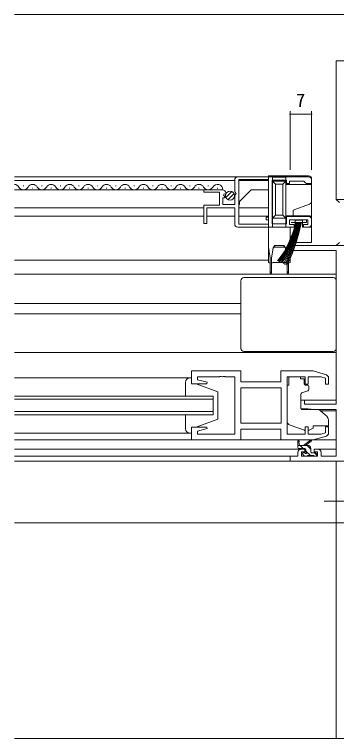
# Model space of a CAD drawing. Units: millimetres, scale not verified. Extents: x -594 to 539, y -420 to 386.
# Drawn here: x 233 to 337.6, y -255.5 to -20.5 of the extents above; entities that cross this region are included whole.
import ezdxf
from ezdxf.enums import TextEntityAlignment as Align

# ---------------------------------------------------------------- set-up
doc = ezdxf.new("R2010")
doc.units = ezdxf.units.MM
doc.header["$LTSCALE"] = 2
doc.linetypes.add('CHAIN2', pattern=[12, 9, -1, 1, -1])
for name, color, linetype, lineweight in [('0-3_YKK_11', 7, 'Continuous', 9), ('0-4_YKK_12', 2, 'Continuous', 9), ('0-5_YSS_K', 3, 'Continuous', 9), ('0-6_YKK_13', 4, 'Continuous', 9), ('0-7_YKK_D', 6, 'Continuous', 9)]:
    doc.layers.add(name, color=color, linetype=linetype, lineweight=lineweight)
doc.styles.add('ＭＳ ゴシック', font='')
doc.styles.get('ＭＳ ゴシック').set_extended_font_data('MS Gothic')

msp = doc.modelspace()

# ---------------------------------------------------------------- linework, layer by layer
at = {"layer": '0-3_YKK_11'}
for p, q in [((304.488, -78.032), (304.488, -74.201)), ((305.488, -73.201), (328.488, -73.201)), ((305.788, -88.601), (305.788, -74.101)), ((305.788, -74.101), (315.488, -74.101)), ((305.788, -88.601), (305.788, -74.101)), ((315.488, -74.101), (315.488, -86.301)), ((316.688, -74.301), (316.688, -88.401)), ((321.288, -74.301), (316.688, -74.301)), ((321.288, -75.401), (321.288, -74.301)), ((322.288, -74.601), (322.288, -75.401)), ((326.988, -74.601), (322.288, -74.601)), ((327.488, -75.101), (326.988, -74.601)), ((327.788, -75.401), (327.488, -75.101)), ((329.488, -74.201), (329.488, -75.401)), ((294.488, -77.401), (300.393, -77.401)), ((294.488, -78.201), (294.488, -77.401)), ((322.288, -75.401), (321.288, -75.401)), ((329.488, -75.401), (327.788, -75.401)), ((299.588, -78.201), (294.488, -78.201)), ((299.588, -82.401), (299.588, -78.201)), ((301.117, -78.708), (300.847, -79.177)), ((300.847, -79.177), (301.412, -79.742)), ((301.436, -78.794), (301.117, -78.708)), ((301.412, -79.742), (301.305, -80.001)), ((301.687, -78.582), (301.436, -78.794)), ((304.941, -78.572), (304.488, -78.032)), ((304.488, -79.201), (304.788, -78.901)), ((304.488, -82.201), (304.488, -79.201)), ((304.788, -78.901), (304.941, -78.572)), ((300.688, -80.001), (300.688, -82.201)), ((301.305, -80.001), (300.688, -80.001)), ((300.688, -82.201), (304.488, -82.201)), ((294.488, -82.401), (299.588, -82.401)), ((294.488, -88.301), (294.488, -82.401)), ((295.488, -83.301), (295.488, -88.301)), ((304.488, -83.301), (295.488, -83.301)), ((304.488, -88.501), (304.488, -83.301)), ((314.688, -86.301), (314.688, -87.201)), ((315.488, -86.301), (314.688, -86.301)), ((321.288, -86.101), (328.488, -86.101)), ((321.288, -88.401), (321.288, -86.101)), ((295.488, -88.301), (294.488, -88.301)), ((315.488, -88.601), (305.788, -88.601)), ((314.688, -87.201), (315.488, -87.201)), ((315.488, -87.201), (315.488, -88.601)), ((316.688, -88.401), (321.288, -88.401)), ((322.288, -87.201), (322.288, -88.701)), ((328.288, -87.201), (322.288, -87.201)), ((322.288, -88.701), (323.788, -88.701)), ((323.788, -88.701), (323.788, -89.501)), ((326.788, -88.701), (328.288, -88.701)), ((326.788, -89.501), (326.788, -88.701)), ((328.288, -88.701), (328.288, -87.201)), ((329.488, -87.101), (329.488, -88.501)), ((323.788, -89.501), (305.488, -89.501)), ((328.488, -89.501), (326.788, -89.501)), ((322.49, -95.501), (322.49, -97.131)), ((347.49, -95.501), (322.49, -95.501)), ((322.49, -97.131), (337.49, -97.131)), ((337.49, -97.131), (337.49, -147.001)), ((290.49, -136.201), (290.49, -140.401)), ((306.49, -136.201), (290.49, -136.201)), ((306.49, -139.701), (306.49, -136.201)), ((319.49, -136.201), (319.49, -139.701)), ((329.99, -136.201), (319.49, -136.201)), ((334.278, -137.487), (329.99, -136.201)), ((292.42, -138.131), (299.532, -138.131)), ((292.42, -139.048), (292.42, -138.131)), ((299.532, -138.131), (299.715, -138.011)), ((299.715, -138.011), (300.265, -138.011)), ((300.265, -138.011), (300.448, -138.131)), ((300.448, -138.131), (300.532, -138.131)), ((300.532, -138.131), (300.715, -138.011)), ((300.715, -138.011), (301.265, -138.011)), ((301.265, -138.011), (301.449, -138.131)), ((301.449, -138.131), (304.49, -138.131)), ((304.49, -138.131), (304.49, -156.671)), ((321.49, -138.131), (327.39, -138.131)), ((321.49, -156.671), (321.49, -138.131)), ((327.39, -138.131), (327.39, -140.501)), ((328.39, -138.131), (332.595, -138.131)), ((328.39, -140.501), (328.39, -138.131)), ((332.595, -138.131), (333.99, -138.549)), ((333.99, -138.549), (333.99, -140.501)), ((334.99, -140.501), (334.99, -138.445)), ((290.49, -140.401), (295.451, -140.401)), ((295.519, -139.878), (292.42, -139.048)), ((295.451, -140.401), (295.519, -139.878)), ((319.49, -139.701), (306.49, -139.701)), ((327.39, -140.501), (328.39, -140.501)), ((333.99, -140.501), (334.99, -140.501)), ((306.49, -141.631), (306.49, -153.171)), ((319.56, -141.631), (306.49, -141.631)), ((319.56, -153.171), (319.56, -141.631)), ((325.99, -145.701), (325.99, -148.307)), ((327.19, -145.701), (325.99, -145.701)), ((327.19, -147.001), (327.19, -145.701)), ((337.49, -147.001), (327.19, -147.001)), ((325.99, -148.307), (330.49, -148.701)), ((330.49, -148.701), (337.49, -148.701)), ((337.49, -148.701), (337.49, -163.871)), ((290.49, -154.401), (290.49, -158.601)), ((295.451, -154.401), (290.49, -154.401)), ((292.42, -155.753), (295.519, -154.923)), ((295.519, -154.923), (295.451, -154.401)), ((306.49, -153.171), (319.56, -153.171)), ((306.49, -153.171), (319.56, -153.171)), ((327.39, -154.301), (327.39, -156.671)), ((328.39, -154.301), (327.39, -154.301)), ((328.39, -156.671), (328.39, -154.301)), ((333.99, -154.301), (333.99, -156.252)), ((334.99, -154.301), (333.99, -154.301)), ((334.99, -156.357), (334.99, -154.301)), ((292.42, -156.671), (292.42, -155.753)), ((304.49, -156.671), (292.42, -156.671)), ((306.49, -155.101), (319.49, -155.101)), ((306.49, -158.601), (306.49, -155.101)), ((319.49, -155.101), (319.49, -158.601)), ((327.39, -156.671), (321.49, -156.671)), ((332.595, -156.671), (328.39, -156.671)), ((329.99, -158.601), (334.278, -157.314)), ((333.99, -156.252), (332.595, -156.671)), ((290.49, -158.601), (306.49, -158.601)), ((319.49, -158.601), (329.99, -158.601)), ((327.29, -161.601), (325.99, -161.601)), ((327.29, -162.401), (327.29, -161.601)), ((330.29, -161.601), (330.29, -162.401)), ((331.59, -161.601), (330.29, -161.601)), ((322.49, -163.871), (322.49, -165.501)), ((324.99, -163.871), (322.49, -163.871)), ((324.99, -162.601), (324.99, -163.871)), ((326.19, -162.401), (327.29, -162.401)), ((326.19, -163.871), (326.19, -162.401)), ((331.39, -163.871), (326.19, -163.871)), ((330.29, -162.401), (331.39, -162.401)), ((331.39, -162.401), (331.39, -163.871)), ((332.59, -163.871), (332.59, -162.601)), ((337.49, -163.871), (332.59, -163.871)), ((322.49, -165.501), (347.49, -165.501)), ((337.49, -165.501), (347.49, -165.501)), ((337.49, -185.501), (337.49, -165.501)), ((340.49, -185.501), (337.49, -185.501))]:
    msp.add_line(p, q, dxfattribs=at)
for centre, radius, start, end in [((305.488, -74.201), 1, 90, 179.99998), ((328.488, -74.201), 1, 0, 89.99998), ((300.393, -78.701), 1.3, 5.2159, 90.00002), ((328.488, -87.101), 1, 0, 89.99998), ((305.488, -88.501), 1, 180, 269.99998), ((328.488, -88.501), 1, 270, 359.99998), ((333.99, -138.445), 1, 359.99995, 73.30074), ((333.99, -156.357), 1, 286.69925, 0.00003), ((325.99, -162.601), 1, 90, 179.99998), ((331.59, -162.601), 1, 0, 89.99998)]:
    msp.add_arc(centre, radius, start, end, dxfattribs=at)
at = {"layer": '0-4_YKK_12'}
for p, q in [((232.99, -20.502), (354.49, -20.502)), ((315.491, -73.201), (232.99, -73.201)), ((304.488, -74.401), (232.99, -74.401)), ((305.788, -74.401), (315.491, -74.401)), ((315.491, -74.392), (315.49, -86.028)), ((294.888, -77.401), (232.99, -77.401)), ((235.993, -76.141), (235.793, -76.141)), ((238.993, -76.901), (238.793, -76.901)), ((241.993, -76.141), (241.793, -76.141)), ((244.993, -76.901), (244.793, -76.901)), ((247.993, -76.141), (247.793, -76.141)), ((250.993, -76.901), (250.793, -76.901)), ((253.993, -76.141), (253.793, -76.141)), ((256.993, -76.901), (256.793, -76.901)), ((259.993, -76.141), (259.793, -76.141)), ((262.993, -76.901), (262.793, -76.901)), ((265.993, -76.141), (265.793, -76.141)), ((268.993, -76.901), (268.793, -76.901)), ((271.993, -76.141), (271.793, -76.141)), ((274.993, -76.901), (274.793, -76.901)), ((277.993, -76.141), (277.793, -76.141)), ((280.993, -76.901), (280.793, -76.901)), ((283.993, -76.141), (283.793, -76.141)), ((286.993, -76.901), (286.793, -76.901)), ((289.993, -76.141), (289.793, -76.141)), ((292.993, -76.901), (292.793, -76.901)), ((295.993, -76.141), (295.793, -76.141)), ((298.993, -76.901), (298.793, -76.901)), ((306.088, -81.201), (309.888, -77.401)), ((309.888, -77.401), (315.49, -77.401)), ((306.088, -82.201), (305.788, -82.201)), ((306.088, -82.201), (306.088, -81.201)), ((294.488, -83.301), (232.99, -83.301)), ((305.788, -83.301), (315.489, -83.301)), ((315.488, -83.401), (315.488, -100.201)), ((294.488, -86.001), (232.99, -86.001)), ((295.488, -86.001), (304.488, -86.001)), ((305.788, -86.001), (315.489, -86.001)), ((232.99, -100.201), (315.488, -100.201)), ((232.99, -104.801), (337.49, -104.801)), ((232.99, -114.301), (306.49, -114.301)), ((232.99, -117.701), (306.49, -117.701)), ((232.99, -130.201), (337.49, -130.201)), ((297.49, -144.401), (232.99, -144.401)), ((232.99, -145.401), (297.49, -145.401)), ((297.49, -150.401), (297.49, -144.401)), ((325.99, -145.701), (337.49, -145.701)), ((297.49, -149.401), (232.99, -149.401)), ((332.367, -149.101), (337.49, -149.101)), ((232.99, -150.401), (297.49, -150.401)), ((232.99, -158.601), (290.99, -158.601)), ((232.99, -161.601), (325.99, -161.601)), ((331.59, -161.601), (337.49, -161.601)), ((322.79, -163.871), (232.99, -163.871)), ((232.99, -165.501), (322.79, -165.501)), ((232.99, -185.5), (337.785, -185.5))]:
    msp.add_line(p, q, dxfattribs=at)
for centre, start, end in [((232.893, -77.359), 29.20253, 86.74399), ((235.893, -75.682), 209.20253, 330.79745), ((238.893, -77.359), 29.20253, 150.79745), ((241.893, -75.682), 209.20253, 330.79745), ((244.893, -77.359), 29.20253, 150.79745), ((247.893, -75.682), 209.20253, 330.79745), ((250.893, -77.359), 29.20253, 150.79745), ((253.893, -75.682), 209.20253, 330.79745), ((256.893, -77.359), 29.20253, 150.79745), ((259.893, -75.682), 209.20253, 330.79745), ((262.893, -77.359), 29.20253, 150.79745), ((265.893, -75.682), 209.20253, 330.79745), ((268.893, -77.359), 29.20253, 150.79745), ((271.893, -75.682), 209.20253, 330.79745), ((274.893, -77.359), 29.20253, 150.79745), ((277.893, -75.682), 209.20253, 330.79745), ((280.893, -77.359), 29.20253, 150.79745), ((283.893, -75.682), 209.20253, 330.79745), ((286.893, -77.359), 29.20253, 150.79745), ((289.893, -75.682), 209.20253, 330.79745), ((292.893, -77.359), 29.20253, 150.79745), ((295.893, -75.682), 209.20253, 330.79745), ((298.893, -77.359), 358.00266, 150.79745)]:
    msp.add_arc(centre, 1.718, start, end, dxfattribs=at)
at = {"layer": '0-5_YSS_K'}
for p, q in [((338.49, -81.503), (337.49, -80.502)), ((344.49, -80.502), (337.49, -80.502)), ((338.49, -94.5), (337.49, -95.5)), ((337.49, -185.501), (340.49, -185.5)), ((337.49, -185.501), (337.49, -255.5)), ((337.49, -255.5), (232.99, -255.5)), ((337.49, -255.5), (362.49, -255.5))]:
    msp.add_line(p, q, dxfattribs=at)
msp.add_lwpolyline([(337.49, -80.502), (337.49, -35.502), (382.49, -35.502)], dxfattribs=at)
at = {"layer": '0-6_YKK_13'}
for p, q in [((315.49, -89.501), (315.49, -72.901)), ((315.49, -72.901), (328.49, -72.901)), ((316.79, -73.301), (316.79, -74.601)), ((316.79, -73.301), (321.09, -73.301)), ((321.09, -74.601), (316.79, -74.601)), ((316.79, -74.601), (316.79, -86.601)), ((316.79, -74.601), (317.79, -75.601)), ((321.09, -74.601), (321.09, -73.301)), ((329.49, -73.901), (329.49, -75.701)), ((317.79, -85.601), (317.79, -75.601)), ((321.09, -75.701), (329.49, -75.701)), ((329.49, -75.701), (329.49, -81.1)), ((301.664, -79.86), (303.562, -77.963)), ((302.345, -80.593), (304.295, -78.644)), ((317.79, -85.601), (316.79, -86.601)), ((316.79, -89.501), (316.79, -86.601)), ((316.79, -86.601), (321.09, -86.601)), ((320.09, -85.601), (317.79, -85.601)), ((320.09, -85.601), (321.09, -86.601)), ((323.49, -85.801), (321.09, -85.801)), ((321.09, -86.601), (321.09, -89.501)), ((328.49, -85.801), (323.49, -85.801)), ((322.788, -87.201), (327.788, -87.201)), ((327.788, -88.051), (322.788, -88.051)), ((324.428, -88.051), (323.343, -91.322)), ((324.628, -88.051), (323.558, -91.354)), ((324.828, -88.051), (323.78, -91.38)), ((325.028, -88.051), (324.002, -91.393)), ((325.228, -88.051), (324.218, -91.393)), ((325.428, -88.051), (324.447, -91.41)), ((325.628, -88.051), (324.7, -91.427)), ((325.828, -88.051), (324.908, -91.433)), ((326.028, -88.051), (325.156, -91.456)), ((326.228, -88.051), (325.367, -91.468)), ((327.788, -87.201), (327.788, -88.051)), ((315.49, -96.001), (315.49, -89.501)), ((323.343, -91.322), (322.1, -94.505)), ((323.558, -91.354), (322.319, -94.564)), ((322.49, -89.501), (324.09, -89.501)), ((323.78, -91.38), (322.56, -94.613)), ((324.002, -91.393), (322.796, -94.64)), ((324.218, -91.393), (323.041, -94.652)), ((324.447, -91.41), (323.31, -94.698)), ((324.7, -91.427), (323.614, -94.736)), ((324.908, -91.433), (323.855, -94.762)), ((325.156, -91.456), (324.141, -94.81)), ((325.367, -91.468), (324.385, -94.842)), ((326.49, -89.501), (329.49, -89.501)), ((329.49, -89.501), (329.49, -94.501)), ((315.49, -101.001), (315.49, -96.001)), ((315.49, -96.001), (315.99, -99.501)), ((316.49, -99.501), (316.948, -96.296)), ((317.424, -96.001), (317.567, -95.501)), ((317.424, -96.001), (320.557, -96.001)), ((320.414, -95.501), (317.567, -95.501)), ((320.414, -95.501), (320.557, -96.001)), ((321.369, -96.035), (320.539, -97.51)), ((321.584, -96.104), (320.744, -97.586)), ((321.832, -96.163), (320.997, -97.654)), ((321.032, -96.296), (321.49, -99.501)), ((322.071, -96.198), (321.233, -97.695)), ((322.1, -94.505), (321.369, -96.035)), ((322.338, -96.224), (321.531, -97.746)), ((322.319, -94.564), (321.584, -96.104)), ((322.56, -94.613), (321.832, -96.163)), ((323.31, -94.698), (321.863, -97.843)), ((321.99, -99.501), (322.49, -96.001)), ((322.796, -94.64), (322.071, -96.198)), ((323.614, -94.736), (322.21, -97.918)), ((323.041, -94.652), (322.338, -96.224)), ((329.49, -94.501), (322.49, -94.501)), ((322.49, -96.001), (322.49, -101.001)), ((323.855, -94.762), (322.533, -98)), ((324.141, -94.81), (322.841, -98.103)), ((324.385, -94.842), (323.158, -98.155)), ((320.539, -97.51), (319.581, -98.933)), ((320.744, -97.586), (319.77, -99.017)), ((320.997, -97.654), (320.026, -99.089)), ((321.233, -97.695), (320.253, -99.162)), ((321.531, -97.746), (320.586, -99.271)), ((321.863, -97.843), (320.953, -99.411)), ((322.21, -97.918), (321.33, -99.553)), ((322.533, -98), (321.705, -99.689)), ((322.841, -98.103), (322.033, -99.852)), ((323.158, -98.155), (322.387, -99.93)), ((315.99, -99.501), (315.99, -104.001)), ((316.49, -104.001), (316.49, -99.501)), ((320.99, -101.001), (316.99, -101.001)), ((319.581, -98.933), (318.39, -100.435)), ((319.77, -99.017), (318.587, -100.529)), ((320.026, -99.089), (318.813, -100.648)), ((320.253, -99.162), (319.071, -100.778)), ((320.586, -99.271), (319.448, -100.968)), ((320.953, -99.411), (319.833, -101.162)), ((321.33, -99.553), (320.292, -101.393)), ((321.705, -99.689), (320.707, -101.603)), ((322.033, -99.852), (321.092, -101.796)), ((322.387, -99.93), (321.453, -101.978)), ((321.49, -99.501), (321.49, -104.001)), ((321.99, -104.001), (321.99, -99.501)), ((316.49, -104.001), (315.99, -104.001)), ((315.99, -104.001), (315.99, -104.501)), ((315.99, -104.501), (316.49, -104.501)), ((316.49, -104.501), (316.49, -104.001)), ((321.99, -104.001), (321.49, -104.001)), ((321.49, -104.001), (321.49, -104.501)), ((321.49, -104.501), (321.99, -104.501)), ((321.99, -104.501), (321.99, -104.001)), ((306.49, -106.901), (306.49, -128.901)), ((336.49, -105.901), (307.49, -105.901)), ((337.49, -128.901), (337.49, -106.901)), ((307.49, -129.901), (336.49, -129.901)), ((232.99, -138.401), (290.49, -138.401)), ((289.99, -138.401), (290.49, -138.401)), ((290.49, -138.401), (290.49, -140.401)), ((322.09, -138.131), (322.09, -138.801)), ((325.89, -138.131), (322.09, -138.131)), ((325.89, -138.131), (325.89, -138.801)), ((288.49, -144.401), (288.49, -139.901)), ((290.49, -140.401), (291.99, -140.401)), ((291.99, -140.401), (298.99, -143.001)), ((321.49, -152.356), (321.49, -140.801)), ((322.09, -140.801), (321.49, -140.801)), ((322.09, -139.801), (322.09, -138.801)), ((322.09, -140.801), (322.09, -139.801)), ((325.89, -138.801), (327.06, -138.801)), ((327.06, -139.801), (327.06, -138.801)), ((327.06, -139.801), (327.06, -140.501)), ((327.36, -140.801), (328.29, -140.801)), ((298.99, -143.001), (298.99, -151.801)), ((328.261, -142.62), (326.261, -143.348)), ((328.59, -141.101), (328.59, -142.15)), ((325.99, -143.797), (325.99, -148.403)), ((326.207, -148.702), (331.593, -148.749)), ((332.227, -148.983), (333.919, -150.403)), ((288.49, -154.901), (288.49, -150.401)), ((291.99, -154.401), (298.99, -151.801)), ((334.99, -152.701), (334.99, -154.001)), ((290.49, -154.401), (290.49, -156.401)), ((291.99, -154.401), (290.49, -154.401)), ((327.118, -155.441), (322.481, -153.767)), ((328.684, -155.407), (329.99, -154.798)), ((329.99, -154.001), (329.99, -154.301)), ((334.99, -154.001), (329.99, -154.001)), ((329.99, -154.301), (329.99, -154.798)), ((232.99, -156.401), (290.49, -156.401)), ((290.49, -156.401), (289.99, -156.401)), ((305.99, -158.601), (319.99, -158.601)), ((305.99, -158.601), (319.99, -158.601)), ((324.99, -161.071), (324.99, -159.071)), ((325.29, -159.244), (325.489, -160.371)), ((326.89, -160.371), (329.108, -158.688)), ((327.49, -160.371), (329.31, -158.97)), ((329.917, -158.601), (337.49, -158.601)), ((329.917, -158.601), (337.49, -158.601)), ((328.19, -160.371), (324.99, -160.371)), ((327.29, -161.371), (325.29, -161.371)), ((326.765, -161.371), (325.765, -160.371)), ((327.59, -162.31), (327.59, -161.671)), ((329.19, -161.551), (328.01, -160.371)), ((329.19, -162.471), (329.19, -161.371)), ((327.078, -163.783), (326.578, -163.283)), ((326.79, -162.771), (327.129, -162.771)), ((327.89, -163.871), (327.29, -163.871)), ((329.065, -163.671), (327.59, -162.196)), ((330.19, -163.671), (328.09, -163.671)), ((329.49, -162.771), (330.89, -162.771)), ((330.89, -163.871), (330.39, -163.871)), ((331.19, -163.551), (330.41, -162.771)), ((331.19, -163.071), (331.19, -163.571))]:
    msp.add_line(p, q, dxfattribs=at)
at = {"layer": '0-6_YKK_13', "linetype": 'CHAIN2'}
msp.add_line((345.928, -178.5), (333.557, -178.5), dxfattribs=at)
at = {"layer": '0-6_YKK_13'}
for points in [[(321.09, -86.601), (321.09, -74.601), (320.09, -75.601)], [(317.79, -75.601), (320.09, -75.601), (320.09, -85.601)], [(328.832, -82.04), (323.49, -83.984), (323.49, -85.801)], [(329.49, -81.1), (329.49, -86.801), (329.49, -89.501)], [(324.09, -89.501), (324.09, -87.301), (326.49, -87.301), (326.49, -89.501)], [(315.49, -89.501), (322.49, -89.501), (322.49, -96.001)]]:
    msp.add_lwpolyline(points, dxfattribs=at)
msp.add_circle((303.002, -79.3), 1.45, dxfattribs=at)
for centre, radius, start, end in [((328.49, -73.901), 1, 0, 90), ((328.49, -81.1), 1, 290, 0), ((328.49, -86.801), 1, 0, 90), ((317.424, -96.501), 0.5, 90, 171.86989), ((318.38, -96.772), 1.509, 122.61961, 161.62012), ((319.6, -96.772), 1.509, 18.37987, 57.38037), ((320.557, -96.501), 0.5, 8.1301, 90), ((315.49, -101.501), 0.5, 0, 90), ((316.99, -101.501), 0.5, 90, 180), ((320.99, -101.501), 0.5, 0, 90), ((322.49, -101.501), 0.5, 90, 180), ((307.49, -106.901), 1, 90, 180), ((336.49, -106.901), 1, 0, 90), ((307.49, -128.901), 1, 180, 270), ((336.49, -128.901), 1, 270, 0), ((289.99, -139.901), 1.5, 90, 180), ((327.36, -140.501), 0.3, 180, 270), ((328.29, -141.101), 0.3, 0, 90), ((326.49, -143.797), 0.5, 110, 180), ((328.09, -142.15), 0.5, 290, 0), ((326.29, -148.403), 0.3, 180, 269.5), ((331.584, -149.749), 1, 50, 89.5), ((322.99, -152.356), 1.5, 180, 250.14673), ((331.99, -152.701), 3, 0, 50), ((289.99, -154.901), 1.5, 180, 270), ((327.458, -154.501), 1, 250.14673, 266.11316), ((328.261, -154.501), 1, 277.40692, 295), ((325.19, -159.071), 0.2, 300, 180), ((329.29, -158.771), 0.2, 275.58287, 155.58287), ((325.29, -161.071), 0.3, 180, 270), ((327.29, -161.671), 0.3, 0, 90), ((328.19, -161.371), 1, 0, 90), ((326.79, -163.071), 0.3, 90, 225), ((327.29, -163.571), 0.3, 225, 270), ((327.129, -163.071), 0.3, 33.05573, 90), ((327.59, -162.771), 0.25, 213.05573, 56.94426), ((327.89, -162.31), 0.3, 180, 236.94426), ((327.89, -163.671), 0.2, 270, 0), ((329.49, -162.471), 0.3, 180, 270), ((330.39, -163.671), 0.2, 180, 270), ((330.89, -163.071), 0.3, 0, 90), ((330.89, -163.571), 0.3, 270, 0)]:
    msp.add_arc(centre, radius, start, end, dxfattribs=at)
at = {"layer": '0-7_YKK_D'}
for p, q in [((322.488, -70.901), (322.488, -51.901)), ((329.488, -52.901), (322.488, -52.901)), ((329.488, -70.901), (329.488, -51.901))]:
    msp.add_line(p, q, dxfattribs=at)
for centre, start, end in [((322.488, -52.901), 0, 180), ((322.488, -52.901), 180, 0), ((329.488, -52.901), 0, 180), ((329.488, -52.901), 180, 0)]:
    msp.add_arc(centre, 0.106, start, end, dxfattribs=at)

# ---------------------------------------------------------------- texts
at = {"layer": '0-7_YKK_D', "color": 7, "style": 'ＭＳ ゴシック'}
msp.add_text('7', height=4.399, dxfattribs=at).set_placement((324.388, -51.901), align=Align.BOTTOM_LEFT)

doc.saveas('drawing.dxf')
